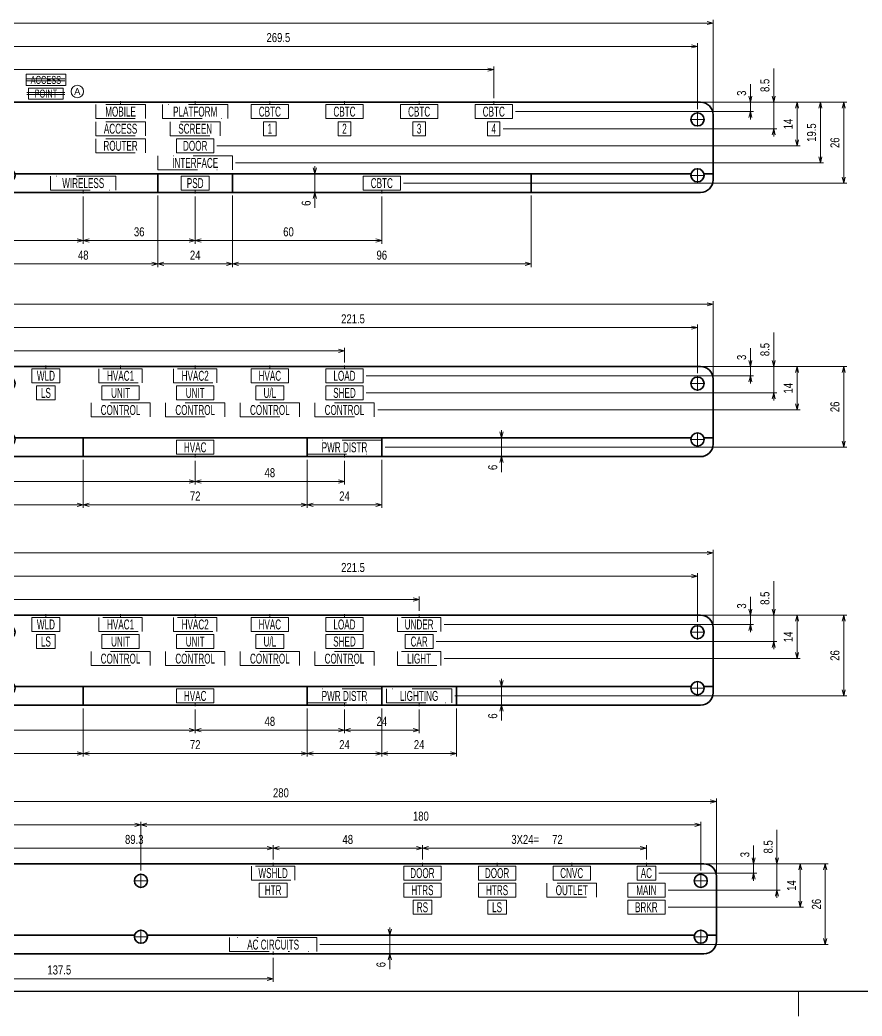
# Model space of a CAD drawing. Header units: millimetres. Extents: x 10 to 832, y 7 to 590.
# Drawn here: x 340.1 to 610.9, y 7 to 327.5 of the extents above; entities that cross this region are included whole.
import ezdxf
from ezdxf.enums import TextEntityAlignment as Align

# ---------------------------------------------------------------- set-up
doc = ezdxf.new("R2010")
doc.units = ezdxf.units.MM
doc.linetypes.add('DASHDOT', pattern=[25.3, 12.7, -6.3, 0, -6.3])
doc.linetypes.add('DIVIDE', pattern=[31.6, 12.7, -6.3, 0, -6.3, 0, -6.3])
for name, color, linetype in [('GR1_03', 7, 'Continuous'), ('GR1_05', 7, 'Continuous'), ('GR1_08', 7, 'Continuous'), ('GR1_16', 7, 'Continuous'), ('図面枠B6M', 7, 'Continuous')]:
    doc.layers.add(name, color=color, linetype=linetype)
doc.styles.add('HG丸ｺﾞｼｯｸM-PRO', font='')
doc.styles.get('HG丸ｺﾞｼｯｸM-PRO').set_extended_font_data('HG丸ｺﾞｼｯｸM-PRO')

# ---------------------------------------------------------------- blocks, each defined once
blk = doc.blocks.new('BLKF023')
at = {"layer": '図面枠B6M', "color": 2, "linetype": 'Continuous', "lineweight": 25}
blk.add_line((9.5, 15), (831.5, 15), dxfattribs=at)
at = {"layer": '図面枠B6M', "color": 4, "linetype": 'Continuous', "lineweight": 13}
blk.add_line((590.5, 7), (590.5, 15), dxfattribs=at)
blk = doc.blocks.new('BLKF032')
at = {"layer": 'GR1_08', "color": 3, "linetype": 'Continuous', "lineweight": 35}
for p, q in [((94, 301.01), (559, 301.01)), ((90, 297.01), (90, 276.01)), ((563, 297.01), (563, 276.01)), ((90, 278.01), (92.96, 278.01)), ((97.04, 278.01), (334.46, 278.01)), ((338.54, 278.01), (555.96, 278.01)), ((560.04, 278.01), (563, 278.01)), ((94, 272.01), (559, 272.01))]:
    blk.add_line(p, q, dxfattribs=at)
for centre in [(95, 295.51), (558, 295.51), (95, 277.51), (558, 277.51)]:
    blk.add_circle(centre, 2.1, dxfattribs=at)
for centre, start, end in [((94, 297.01), 90, 180), ((559, 297.01), 0, 90), ((94, 276.01), 180, 270), ((559, 276.01), 270, 0)]:
    blk.add_arc(centre, 4, start, end, dxfattribs=at)
blk = doc.blocks.new('BLKF031')
at = {"layer": 'GR1_08', "color": 3, "linetype": 'Continuous', "lineweight": 35}
for p, q in [((264.5, 278.01), (264.5, 272.01)), ((384.5, 278.01), (384.5, 272.01)), ((408.5, 278.01), (408.5, 272.01)), ((504.5, 278.01), (504.5, 272.01)), ((336.5, 275.41), (336.5, 272.01))]:
    blk.add_line(p, q, dxfattribs=at)
for centre in [(288.5, 295.51), (336.5, 277.51)]:
    blk.add_circle(centre, 2.1, dxfattribs=at)
blk.add_blockref('BLKF032', (0, 0), dxfattribs=at)
blk = doc.blocks.new('BLKF035')
at = {"layer": 'GR1_03', "color": 4, "linetype": 'DIVIDE', "lineweight": 13}
for p, q in [((498.5, 300.26), (486.5, 300.26)), ((486.5, 300.26), (486.5, 295.76)), ((498.5, 295.76), (498.5, 300.26)), ((486.5, 295.76), (498.5, 295.76))]:
    blk.add_line(p, q, dxfattribs=at)
blk = doc.blocks.new('BLKF036')
at = {"layer": 'GR1_03', "color": 4, "linetype": 'DIVIDE', "lineweight": 13}
for p, q in [((426.5, 300.26), (414.5, 300.26)), ((414.5, 300.26), (414.5, 295.76)), ((426.5, 295.76), (426.5, 300.26)), ((414.5, 295.76), (426.5, 295.76))]:
    blk.add_line(p, q, dxfattribs=at)
blk = doc.blocks.new('BLKF037')
at = {"layer": 'GR1_03', "color": 4, "linetype": 'DIVIDE', "lineweight": 13}
for p, q in [((450.5, 300.26), (438.5, 300.26)), ((438.5, 300.26), (438.5, 295.76)), ((450.5, 295.76), (450.5, 300.26)), ((438.5, 295.76), (450.5, 295.76))]:
    blk.add_line(p, q, dxfattribs=at)
blk = doc.blocks.new('BLKF038')
at = {"layer": 'GR1_03', "color": 4, "linetype": 'DIVIDE', "lineweight": 13}
for p, q in [((474.5, 300.26), (462.5, 300.26)), ((462.5, 300.26), (462.5, 295.76)), ((474.5, 295.76), (474.5, 300.26)), ((462.5, 295.76), (474.5, 295.76))]:
    blk.add_line(p, q, dxfattribs=at)
blk = doc.blocks.new('BLKF076')
at = {"layer": 'GR1_05', "color": 4, "linetype": 'DIVIDE', "lineweight": 13}
for p, q in [((354.1, 305.61), (342.9, 305.61)), ((342.9, 305.61), (342.9, 302.01)), ((354.1, 302.01), (354.1, 305.61)), ((342.9, 302.01), (354.1, 302.01))]:
    blk.add_line(p, q, dxfattribs=at)
blk = doc.blocks.new('BLKF087')
at = {"layer": 'GR1_03', "color": 4, "linetype": 'DIVIDE', "lineweight": 13}
for p, q in [((402.5, 289.26), (390.5, 289.26)), ((390.5, 289.26), (390.5, 284.76)), ((402.5, 284.76), (402.5, 289.26)), ((390.5, 284.76), (402.5, 284.76))]:
    blk.add_line(p, q, dxfattribs=at)
blk = doc.blocks.new('BLKF088')
at = {"layer": 'GR1_03', "color": 4, "linetype": 'DIVIDE', "lineweight": 13}
for p, q in [((380.5, 289.26), (364.5, 289.26)), ((364.5, 289.26), (364.5, 284.76)), ((380.5, 284.76), (380.5, 289.26)), ((364.5, 284.76), (380.5, 284.76))]:
    blk.add_line(p, q, dxfattribs=at)
blk = doc.blocks.new('BLKF089')
at = {"layer": 'GR1_03', "color": 4, "linetype": 'DIVIDE', "lineweight": 13}
for p, q in [((380.5, 294.76), (364.5, 294.76)), ((364.5, 294.76), (364.5, 290.26)), ((380.5, 290.26), (380.5, 294.76)), ((364.5, 290.26), (380.5, 290.26))]:
    blk.add_line(p, q, dxfattribs=at)
blk = doc.blocks.new('BLKF090')
at = {"layer": 'GR1_03', "color": 4, "linetype": 'DIVIDE', "lineweight": 13}
for p, q in [((380.5, 300.26), (364.5, 300.26)), ((364.5, 300.26), (364.5, 295.76)), ((380.5, 295.76), (380.5, 300.26)), ((364.5, 295.76), (380.5, 295.76))]:
    blk.add_line(p, q, dxfattribs=at)
blk = doc.blocks.new('BLKF091')
at = {"layer": 'GR1_03', "color": 4, "linetype": 'DIVIDE', "lineweight": 13}
for p, q in [((404.5, 294.76), (388.5, 294.76)), ((388.5, 294.76), (388.5, 290.26)), ((404.5, 290.26), (404.5, 294.76)), ((388.5, 290.26), (404.5, 290.26))]:
    blk.add_line(p, q, dxfattribs=at)
blk = doc.blocks.new('BLKF093')
at = {"layer": 'GR1_03', "color": 4, "linetype": 'DIVIDE', "lineweight": 13}
for p, q in [((494.5, 294.76), (490.5, 294.76)), ((490.5, 294.76), (490.5, 290.26)), ((494.5, 290.26), (494.5, 294.76)), ((490.5, 290.26), (494.5, 290.26))]:
    blk.add_line(p, q, dxfattribs=at)
blk = doc.blocks.new('BLKF094')
at = {"layer": 'GR1_03', "color": 4, "linetype": 'DIVIDE', "lineweight": 13}
for p, q in [((470.5, 294.76), (466.5, 294.76)), ((466.5, 294.76), (466.5, 290.26)), ((470.5, 290.26), (470.5, 294.76)), ((466.5, 290.26), (470.5, 290.26))]:
    blk.add_line(p, q, dxfattribs=at)
blk = doc.blocks.new('BLKF095')
at = {"layer": 'GR1_03', "color": 4, "linetype": 'DIVIDE', "lineweight": 13}
for p, q in [((446.5, 294.76), (442.5, 294.76)), ((442.5, 294.76), (442.5, 290.26)), ((446.5, 290.26), (446.5, 294.76)), ((442.5, 290.26), (446.5, 290.26))]:
    blk.add_line(p, q, dxfattribs=at)
blk = doc.blocks.new('BLKF096')
at = {"layer": 'GR1_03', "color": 4, "linetype": 'DIVIDE', "lineweight": 13}
for p, q in [((422.5, 294.76), (418.5, 294.76)), ((418.5, 294.76), (418.5, 290.26)), ((422.5, 290.26), (422.5, 294.76)), ((418.5, 290.26), (422.5, 290.26))]:
    blk.add_line(p, q, dxfattribs=at)
blk = doc.blocks.new('BLKF107')
at = {"layer": 'GR1_05', "color": 4, "linetype": 'DIVIDE', "lineweight": 13}
for p, q in [((354.9, 310.01), (342.1, 310.01)), ((342.1, 310.01), (342.1, 306.41)), ((354.9, 306.41), (354.9, 310.01)), ((342.1, 306.41), (354.9, 306.41))]:
    blk.add_line(p, q, dxfattribs=at)
blk = doc.blocks.new('BLKF109')
at = {"layer": 'GR1_03', "color": 4, "linetype": 'DIVIDE', "lineweight": 13}
for p, q in [((408.5, 283.76), (384.5, 283.76)), ((384.5, 283.76), (384.5, 279.26)), ((408.5, 279.26), (408.5, 283.76)), ((384.5, 279.26), (408.5, 279.26))]:
    blk.add_line(p, q, dxfattribs=at)
blk = doc.blocks.new('BLKF110')
at = {"layer": 'GR1_03', "color": 4, "linetype": 'DIVIDE', "lineweight": 13}
for p, q in [((407, 300.26), (386, 300.26)), ((386, 300.26), (386, 295.76)), ((407, 295.76), (407, 300.26)), ((386, 295.76), (407, 295.76))]:
    blk.add_line(p, q, dxfattribs=at)
blk = doc.blocks.new('BLKF111')
at = {"layer": 'GR1_03', "color": 4, "linetype": 'DIVIDE', "lineweight": 13}
for p, q in [((462.5, 277.26), (450.5, 277.26)), ((450.5, 277.26), (450.5, 272.76)), ((462.5, 272.76), (462.5, 277.26)), ((450.5, 272.76), (462.5, 272.76))]:
    blk.add_line(p, q, dxfattribs=at)
blk = doc.blocks.new('BLKF112')
at = {"layer": 'GR1_03', "color": 4, "linetype": 'DIVIDE', "lineweight": 13}
for p, q in [((401, 277.26), (392, 277.26)), ((392, 277.26), (392, 272.76)), ((401, 272.76), (401, 277.26)), ((392, 272.76), (401, 272.76))]:
    blk.add_line(p, q, dxfattribs=at)
blk = doc.blocks.new('BLKF113')
at = {"layer": 'GR1_03', "color": 4, "linetype": 'DIVIDE', "lineweight": 13}
for p, q in [((371, 277.26), (350, 277.26)), ((350, 277.26), (350, 272.76)), ((371, 272.76), (371, 277.26)), ((350, 272.76), (371, 272.76))]:
    blk.add_line(p, q, dxfattribs=at)
blk = doc.blocks.new('FXTIP_ARROW_E')
at = {"color": 0, "linetype": 'Continuous', "lineweight": -2}
for q in [(-1, 0), (-0.97, 0.26), (-0.97, -0.26)]:
    blk.add_line((0, 0), q, dxfattribs=at)
blk = doc.blocks.new('FXTIP_ARROW_S')
at = {"color": 0, "linetype": 'Continuous', "lineweight": -2}
for q in [(-1, 0), (-0.97, 0.26), (-0.97, -0.26)]:
    blk.add_line((0, 0), q, dxfattribs=at)
blk = doc.blocks.new('BLKF129')
at = {"layer": 'GR1_03', "color": 4, "linetype": 'DIVIDE', "lineweight": 13}
for p, q in [((378.5, 209.76), (366.5, 209.76)), ((366.5, 209.76), (366.5, 205.26)), ((378.5, 205.26), (378.5, 209.76)), ((366.5, 205.26), (378.5, 205.26))]:
    blk.add_line(p, q, dxfattribs=at)
blk = doc.blocks.new('BLKF130')
at = {"layer": 'GR1_03', "color": 4, "linetype": 'DIVIDE', "lineweight": 13}
for p, q in [((402.5, 209.76), (390.5, 209.76)), ((390.5, 209.76), (390.5, 205.26)), ((402.5, 205.26), (402.5, 209.76)), ((390.5, 205.26), (402.5, 205.26))]:
    blk.add_line(p, q, dxfattribs=at)
blk = doc.blocks.new('BLKF131')
at = {"layer": 'GR1_03', "color": 4, "linetype": 'DIVIDE', "lineweight": 13}
for p, q in [((426.5, 215.26), (414.5, 215.26)), ((414.5, 215.26), (414.5, 210.76)), ((426.5, 210.76), (426.5, 215.26)), ((414.5, 210.76), (426.5, 210.76))]:
    blk.add_line(p, q, dxfattribs=at)
blk = doc.blocks.new('BLKF132')
at = {"layer": 'GR1_03', "color": 4, "linetype": 'DIVIDE', "lineweight": 13}
for p, q in [((450.5, 215.26), (438.5, 215.26)), ((438.5, 215.26), (438.5, 210.76)), ((450.5, 210.76), (450.5, 215.26)), ((438.5, 210.76), (450.5, 210.76))]:
    blk.add_line(p, q, dxfattribs=at)
blk = doc.blocks.new('BLKF133')
at = {"layer": 'GR1_03', "color": 4, "linetype": 'DIVIDE', "lineweight": 13}
for p, q in [((450.5, 209.76), (438.5, 209.76)), ((438.5, 209.76), (438.5, 205.26)), ((450.5, 205.26), (450.5, 209.76)), ((438.5, 205.26), (450.5, 205.26))]:
    blk.add_line(p, q, dxfattribs=at)
blk = doc.blocks.new('BLKF134')
at = {"layer": 'GR1_03', "color": 4, "linetype": 'DIVIDE', "lineweight": 13}
for p, q in [((402.5, 192.26), (390.5, 192.26)), ((390.5, 192.26), (390.5, 187.76)), ((402.5, 187.76), (402.5, 192.26)), ((390.5, 187.76), (402.5, 187.76))]:
    blk.add_line(p, q, dxfattribs=at)
blk = doc.blocks.new('BLKF135')
at = {"layer": 'GR1_03', "color": 4, "linetype": 'DIVIDE', "lineweight": 13}
for p, q in [((425, 209.76), (416, 209.76)), ((416, 209.76), (416, 205.26)), ((425, 205.26), (425, 209.76)), ((416, 205.26), (425, 205.26))]:
    blk.add_line(p, q, dxfattribs=at)
blk = doc.blocks.new('BLKF136')
at = {"layer": 'GR1_03', "color": 4, "linetype": 'DIVIDE', "lineweight": 13}
for p, q in [((353, 215.26), (344, 215.26)), ((344, 215.26), (344, 210.76)), ((353, 210.76), (353, 215.26)), ((344, 210.76), (353, 210.76))]:
    blk.add_line(p, q, dxfattribs=at)
blk = doc.blocks.new('BLKF142')
at = {"layer": 'GR1_03', "color": 4, "linetype": 'DIVIDE', "lineweight": 13}
for p, q in [((379.5, 215.26), (365.5, 215.26)), ((365.5, 215.26), (365.5, 210.76)), ((379.5, 210.76), (379.5, 215.26)), ((365.5, 210.76), (379.5, 210.76))]:
    blk.add_line(p, q, dxfattribs=at)
blk = doc.blocks.new('BLKF143')
at = {"layer": 'GR1_03', "color": 4, "linetype": 'DIVIDE', "lineweight": 13}
for p, q in [((403.5, 215.26), (389.5, 215.26)), ((389.5, 215.26), (389.5, 210.76)), ((403.5, 210.76), (403.5, 215.26)), ((389.5, 210.76), (403.5, 210.76))]:
    blk.add_line(p, q, dxfattribs=at)
blk = doc.blocks.new('BLKF144')
at = {"layer": 'GR1_03', "color": 4, "linetype": 'DIVIDE', "lineweight": 13}
for p, q in [((454, 204.26), (435, 204.26)), ((435, 204.26), (435, 199.76)), ((454, 199.76), (454, 204.26)), ((435, 199.76), (454, 199.76))]:
    blk.add_line(p, q, dxfattribs=at)
blk = doc.blocks.new('BLKF145')
at = {"layer": 'GR1_03', "color": 4, "linetype": 'DIVIDE', "lineweight": 13}
for p, q in [((430, 204.26), (411, 204.26)), ((411, 204.26), (411, 199.76)), ((430, 199.76), (430, 204.26)), ((411, 199.76), (430, 199.76))]:
    blk.add_line(p, q, dxfattribs=at)
blk = doc.blocks.new('BLKF146')
at = {"layer": 'GR1_03', "color": 4, "linetype": 'DIVIDE', "lineweight": 13}
for p, q in [((406, 204.26), (387, 204.26)), ((387, 204.26), (387, 199.76)), ((406, 199.76), (406, 204.26)), ((387, 199.76), (406, 199.76))]:
    blk.add_line(p, q, dxfattribs=at)
blk = doc.blocks.new('BLKF147')
at = {"layer": 'GR1_03', "color": 4, "linetype": 'DIVIDE', "lineweight": 13}
for p, q in [((382, 204.26), (363, 204.26)), ((363, 204.26), (363, 199.76)), ((382, 199.76), (382, 204.26)), ((363, 199.76), (382, 199.76))]:
    blk.add_line(p, q, dxfattribs=at)
blk = doc.blocks.new('BLKF150')
at = {"layer": 'GR1_03', "color": 4, "linetype": 'DIVIDE', "lineweight": 13}
for p, q in [((456.5, 192.26), (432.5, 192.26)), ((432.5, 192.26), (432.5, 187.76)), ((456.5, 187.76), (456.5, 192.26)), ((432.5, 187.76), (456.5, 187.76))]:
    blk.add_line(p, q, dxfattribs=at)
blk = doc.blocks.new('BLKF152')
at = {"layer": 'GR1_03', "color": 4, "linetype": 'DIVIDE', "lineweight": 13}
for p, q in [((351.5, 209.76), (345.5, 209.76)), ((345.5, 209.76), (345.5, 205.26)), ((351.5, 205.26), (351.5, 209.76)), ((345.5, 205.26), (351.5, 205.26))]:
    blk.add_line(p, q, dxfattribs=at)
blk = doc.blocks.new('BLKF155')
at = {"layer": 'GR1_03', "color": 4, "linetype": 'DIVIDE', "lineweight": 13}
for p, q in [((426.06, 49.76), (417.06, 49.76)), ((417.06, 49.76), (417.06, 45.26)), ((426.06, 45.26), (426.06, 49.76)), ((417.06, 45.26), (426.06, 45.26))]:
    blk.add_line(p, q, dxfattribs=at)
blk = doc.blocks.new('BLKF157')
at = {"layer": 'GR1_03', "color": 4, "linetype": 'DIVIDE', "lineweight": 13}
for p, q in [((475.56, 49.76), (463.56, 49.76)), ((463.56, 49.76), (463.56, 45.26)), ((475.56, 45.26), (475.56, 49.76)), ((463.56, 45.26), (475.56, 45.26))]:
    blk.add_line(p, q, dxfattribs=at)
blk = doc.blocks.new('BLKF158')
at = {"layer": 'GR1_03', "color": 4, "linetype": 'DIVIDE', "lineweight": 13}
for p, q in [((475.56, 55.26), (463.56, 55.26)), ((463.56, 55.26), (463.56, 50.76)), ((475.56, 50.76), (475.56, 55.26)), ((463.56, 50.76), (475.56, 50.76))]:
    blk.add_line(p, q, dxfattribs=at)
blk = doc.blocks.new('BLKF159')
at = {"layer": 'GR1_03', "color": 4, "linetype": 'DIVIDE', "lineweight": 13}
for p, q in [((499.56, 55.26), (487.56, 55.26)), ((487.56, 55.26), (487.56, 50.76)), ((499.56, 50.76), (499.56, 55.26)), ((487.56, 50.76), (499.56, 50.76))]:
    blk.add_line(p, q, dxfattribs=at)
blk = doc.blocks.new('BLKF160')
at = {"layer": 'GR1_03', "color": 4, "linetype": 'DIVIDE', "lineweight": 13}
for p, q in [((499.56, 49.76), (487.56, 49.76)), ((487.56, 49.76), (487.56, 45.26)), ((499.56, 45.26), (499.56, 49.76)), ((487.56, 45.26), (499.56, 45.26))]:
    blk.add_line(p, q, dxfattribs=at)
blk = doc.blocks.new('BLKF161')
at = {"layer": 'GR1_03', "color": 4, "linetype": 'DIVIDE', "lineweight": 13}
for p, q in [((523.56, 55.26), (511.56, 55.26)), ((511.56, 55.26), (511.56, 50.76)), ((523.56, 50.76), (523.56, 55.26)), ((511.56, 50.76), (523.56, 50.76))]:
    blk.add_line(p, q, dxfattribs=at)
blk = doc.blocks.new('BLKF162')
at = {"layer": 'GR1_03', "color": 4, "linetype": 'DIVIDE', "lineweight": 13}
for p, q in [((547.56, 49.76), (535.56, 49.76)), ((535.56, 49.76), (535.56, 45.26)), ((547.56, 45.26), (547.56, 49.76)), ((535.56, 45.26), (547.56, 45.26))]:
    blk.add_line(p, q, dxfattribs=at)
blk = doc.blocks.new('BLKF163')
at = {"layer": 'GR1_03', "color": 4, "linetype": 'DIVIDE', "lineweight": 13}
for p, q in [((547.56, 44.26), (535.56, 44.26)), ((535.56, 44.26), (535.56, 39.76)), ((547.56, 39.76), (547.56, 44.26)), ((535.56, 39.76), (547.56, 39.76))]:
    blk.add_line(p, q, dxfattribs=at)
blk = doc.blocks.new('BLKF164')
at = {"layer": 'GR1_03', "color": 4, "linetype": 'DIVIDE', "lineweight": 13}
for p, q in [((544.56, 55.26), (538.56, 55.26)), ((538.56, 55.26), (538.56, 50.76)), ((544.56, 50.76), (544.56, 55.26)), ((538.56, 50.76), (544.56, 50.76))]:
    blk.add_line(p, q, dxfattribs=at)
blk = doc.blocks.new('BLKF165')
at = {"layer": 'GR1_03', "color": 4, "linetype": 'DIVIDE', "lineweight": 13}
for p, q in [((496.56, 44.26), (490.56, 44.26)), ((490.56, 44.26), (490.56, 39.76)), ((496.56, 39.76), (496.56, 44.26)), ((490.56, 39.76), (496.56, 39.76))]:
    blk.add_line(p, q, dxfattribs=at)
blk = doc.blocks.new('BLKF166')
at = {"layer": 'GR1_03', "color": 4, "linetype": 'DIVIDE', "lineweight": 13}
for p, q in [((472.56, 44.26), (466.56, 44.26)), ((466.56, 44.26), (466.56, 39.76)), ((472.56, 39.76), (472.56, 44.26)), ((466.56, 39.76), (472.56, 39.76))]:
    blk.add_line(p, q, dxfattribs=at)
blk = doc.blocks.new('BLKF167')
at = {"layer": 'GR1_03', "color": 4, "linetype": 'DIVIDE', "lineweight": 13}
for p, q in [((428.56, 55.26), (414.56, 55.26)), ((414.56, 55.26), (414.56, 50.76)), ((428.56, 50.76), (428.56, 55.26)), ((414.56, 50.76), (428.56, 50.76))]:
    blk.add_line(p, q, dxfattribs=at)
blk = doc.blocks.new('BLKF168')
at = {"layer": 'GR1_03', "color": 4, "linetype": 'DIVIDE', "lineweight": 13}
for p, q in [((525.56, 49.76), (509.56, 49.76)), ((509.56, 49.76), (509.56, 45.26)), ((525.56, 45.26), (525.56, 49.76)), ((509.56, 45.26), (525.56, 45.26))]:
    blk.add_line(p, q, dxfattribs=at)
blk = doc.blocks.new('BLKF169')
at = {"layer": 'GR1_03', "color": 4, "linetype": 'DIVIDE', "lineweight": 13}
for p, q in [((435.56, 32.26), (407.56, 32.26)), ((407.56, 32.26), (407.56, 27.76)), ((435.56, 27.76), (435.56, 32.26)), ((407.56, 27.76), (435.56, 27.76))]:
    blk.add_line(p, q, dxfattribs=at)
blk = doc.blocks.new('BLKF307')
at = {"layer": 'GR1_08', "color": 3, "linetype": 'Continuous', "lineweight": 35}
for p, q in [((288.06, 56.01), (560.06, 56.01)), ((284.06, 52.01), (284.06, 31.01)), ((564.06, 52.01), (564.06, 31.01)), ((284.06, 33.01), (287.02, 33.01)), ((291.1, 33.01), (377.02, 33.01)), ((381.1, 33.01), (557.02, 33.01)), ((561.1, 33.01), (564.06, 33.01)), ((288.06, 27.01), (560.06, 27.01))]:
    blk.add_line(p, q, dxfattribs=at)
for centre in [(289.06, 50.51), (559.06, 50.51), (289.06, 32.51), (559.06, 32.51)]:
    blk.add_circle(centre, 2.1, dxfattribs=at)
for centre, start, end in [((288.06, 52.01), 90, 180), ((560.06, 52.01), 0, 90), ((288.06, 31.01), 180, 270), ((560.06, 31.01), 270, 0)]:
    blk.add_arc(centre, 4, start, end, dxfattribs=at)
blk = doc.blocks.new('BLKF306')
at = {"layer": 'GR1_08', "color": 3, "linetype": 'Continuous', "lineweight": 35}
for centre in [(379.06, 50.51), (379.06, 32.51)]:
    blk.add_circle(centre, 2.1, dxfattribs=at)
blk.add_blockref('BLKF307', (0, 0), dxfattribs=at)
blk = doc.blocks.new('BLKF308')
at = {"layer": 'GR1_08', "color": 3, "linetype": 'Continuous', "lineweight": 35}
for p, q in [((94, 216.01), (559, 216.01)), ((90, 212.01), (90, 191.01)), ((563, 212.01), (563, 191.01)), ((90, 193.01), (92.96, 193.01)), ((97.04, 193.01), (334.46, 193.01)), ((120.5, 193.01), (120.5, 187.01)), ((338.54, 193.01), (555.96, 193.01)), ((360.5, 193.01), (360.5, 187.01)), ((432.5, 193.01), (432.5, 187.01)), ((456.5, 193.01), (456.5, 187.01)), ((560.04, 193.01), (563, 193.01)), ((94, 187.01), (559, 187.01))]:
    blk.add_line(p, q, dxfattribs=at)
for centre in [(95, 210.51), (336.5, 210.51), (558, 210.51), (95, 192.51), (336.5, 192.51), (558, 192.51)]:
    blk.add_circle(centre, 2.1, dxfattribs=at)
for centre, start, end in [((94, 212.01), 90, 180), ((559, 212.01), 0, 90), ((94, 191.01), 180, 270), ((559, 191.01), 270, 0)]:
    blk.add_arc(centre, 4, start, end, dxfattribs=at)
blk = doc.blocks.new('BLKF314')
at = {"layer": 'GR1_05', "color": 4, "linetype": 'Continuous', "lineweight": 13}
blk.add_circle((358.59, 304.48), 2, dxfattribs=at)
at = {"layer": 'GR1_05', "color": 4, "linetype": 'Continuous', "lineweight": 13, "style": 'HG丸ｺﾞｼｯｸM-PRO', "width": 1.042301}
blk.add_text('A', height=2.18, dxfattribs=at).set_placement((358.59, 304.48), align=Align.MIDDLE_CENTER)
blk = doc.blocks.new('BLKF335')
at = {"layer": 'GR1_03', "color": 4, "linetype": 'DIVIDE', "lineweight": 13}
for p, q in [((378.5, 129.76), (366.5, 129.76)), ((366.5, 129.76), (366.5, 125.26)), ((378.5, 125.26), (378.5, 129.76)), ((366.5, 125.26), (378.5, 125.26))]:
    blk.add_line(p, q, dxfattribs=at)
blk = doc.blocks.new('BLKF336')
at = {"layer": 'GR1_03', "color": 4, "linetype": 'DIVIDE', "lineweight": 13}
for p, q in [((402.5, 129.76), (390.5, 129.76)), ((390.5, 129.76), (390.5, 125.26)), ((402.5, 125.26), (402.5, 129.76)), ((390.5, 125.26), (402.5, 125.26))]:
    blk.add_line(p, q, dxfattribs=at)
blk = doc.blocks.new('BLKF337')
at = {"layer": 'GR1_03', "color": 4, "linetype": 'DIVIDE', "lineweight": 13}
for p, q in [((426.5, 135.26), (414.5, 135.26)), ((414.5, 135.26), (414.5, 130.76)), ((426.5, 130.76), (426.5, 135.26)), ((414.5, 130.76), (426.5, 130.76))]:
    blk.add_line(p, q, dxfattribs=at)
blk = doc.blocks.new('BLKF338')
at = {"layer": 'GR1_03', "color": 4, "linetype": 'DIVIDE', "lineweight": 13}
for p, q in [((450.5, 135.26), (438.5, 135.26)), ((438.5, 135.26), (438.5, 130.76)), ((450.5, 130.76), (450.5, 135.26)), ((438.5, 130.76), (450.5, 130.76))]:
    blk.add_line(p, q, dxfattribs=at)
blk = doc.blocks.new('BLKF339')
at = {"layer": 'GR1_03', "color": 4, "linetype": 'DIVIDE', "lineweight": 13}
for p, q in [((450.5, 129.76), (438.5, 129.76)), ((438.5, 129.76), (438.5, 125.26)), ((450.5, 125.26), (450.5, 129.76)), ((438.5, 125.26), (450.5, 125.26))]:
    blk.add_line(p, q, dxfattribs=at)
blk = doc.blocks.new('BLKF340')
at = {"layer": 'GR1_03', "color": 4, "linetype": 'DIVIDE', "lineweight": 13}
for p, q in [((402.5, 112.26), (390.5, 112.26)), ((390.5, 112.26), (390.5, 107.76)), ((402.5, 107.76), (402.5, 112.26)), ((390.5, 107.76), (402.5, 107.76))]:
    blk.add_line(p, q, dxfattribs=at)
blk = doc.blocks.new('BLKF341')
at = {"layer": 'GR1_03', "color": 4, "linetype": 'DIVIDE', "lineweight": 13}
for p, q in [((425, 129.76), (416, 129.76)), ((416, 129.76), (416, 125.26)), ((425, 125.26), (425, 129.76)), ((416, 125.26), (425, 125.26))]:
    blk.add_line(p, q, dxfattribs=at)
blk = doc.blocks.new('BLKF342')
at = {"layer": 'GR1_03', "color": 4, "linetype": 'DIVIDE', "lineweight": 13}
for p, q in [((353, 135.26), (344, 135.26)), ((344, 135.26), (344, 130.76)), ((353, 130.76), (353, 135.26)), ((344, 130.76), (353, 130.76))]:
    blk.add_line(p, q, dxfattribs=at)
blk = doc.blocks.new('BLKF348')
at = {"layer": 'GR1_03', "color": 4, "linetype": 'DIVIDE', "lineweight": 13}
for p, q in [((379.5, 135.26), (365.5, 135.26)), ((365.5, 135.26), (365.5, 130.76)), ((379.5, 130.76), (379.5, 135.26)), ((365.5, 130.76), (379.5, 130.76))]:
    blk.add_line(p, q, dxfattribs=at)
blk = doc.blocks.new('BLKF349')
at = {"layer": 'GR1_03', "color": 4, "linetype": 'DIVIDE', "lineweight": 13}
for p, q in [((403.5, 135.26), (389.5, 135.26)), ((389.5, 135.26), (389.5, 130.76)), ((403.5, 130.76), (403.5, 135.26)), ((389.5, 130.76), (403.5, 130.76))]:
    blk.add_line(p, q, dxfattribs=at)
blk = doc.blocks.new('BLKF350')
at = {"layer": 'GR1_03', "color": 4, "linetype": 'DIVIDE', "lineweight": 13}
for p, q in [((454, 124.26), (435, 124.26)), ((435, 124.26), (435, 119.76)), ((454, 119.76), (454, 124.26)), ((435, 119.76), (454, 119.76))]:
    blk.add_line(p, q, dxfattribs=at)
blk = doc.blocks.new('BLKF351')
at = {"layer": 'GR1_03', "color": 4, "linetype": 'DIVIDE', "lineweight": 13}
for p, q in [((430, 124.26), (411, 124.26)), ((411, 124.26), (411, 119.76)), ((430, 119.76), (430, 124.26)), ((411, 119.76), (430, 119.76))]:
    blk.add_line(p, q, dxfattribs=at)
blk = doc.blocks.new('BLKF352')
at = {"layer": 'GR1_03', "color": 4, "linetype": 'DIVIDE', "lineweight": 13}
for p, q in [((406, 124.26), (387, 124.26)), ((387, 124.26), (387, 119.76)), ((406, 119.76), (406, 124.26)), ((387, 119.76), (406, 119.76))]:
    blk.add_line(p, q, dxfattribs=at)
blk = doc.blocks.new('BLKF353')
at = {"layer": 'GR1_03', "color": 4, "linetype": 'DIVIDE', "lineweight": 13}
for p, q in [((382, 124.26), (363, 124.26)), ((363, 124.26), (363, 119.76)), ((382, 119.76), (382, 124.26)), ((363, 119.76), (382, 119.76))]:
    blk.add_line(p, q, dxfattribs=at)
blk = doc.blocks.new('BLKF356')
at = {"layer": 'GR1_03', "color": 4, "linetype": 'DIVIDE', "lineweight": 13}
for p, q in [((456.5, 112.26), (432.5, 112.26)), ((432.5, 112.26), (432.5, 107.76)), ((456.5, 107.76), (456.5, 112.26)), ((432.5, 107.76), (456.5, 107.76))]:
    blk.add_line(p, q, dxfattribs=at)
blk = doc.blocks.new('BLKF358')
at = {"layer": 'GR1_03', "color": 4, "linetype": 'DIVIDE', "lineweight": 13}
for p, q in [((351.5, 129.76), (345.5, 129.76)), ((345.5, 129.76), (345.5, 125.26)), ((351.5, 125.26), (351.5, 129.76)), ((345.5, 125.26), (351.5, 125.26))]:
    blk.add_line(p, q, dxfattribs=at)
blk = doc.blocks.new('BLKF361')
at = {"layer": 'GR1_03', "color": 4, "linetype": 'DIVIDE', "lineweight": 13}
for p, q in [((475.5, 135.26), (461.5, 135.26)), ((461.5, 135.26), (461.5, 130.76)), ((475.5, 130.76), (475.5, 135.26)), ((461.5, 130.76), (475.5, 130.76))]:
    blk.add_line(p, q, dxfattribs=at)
blk = doc.blocks.new('BLKF362')
at = {"layer": 'GR1_03', "color": 4, "linetype": 'DIVIDE', "lineweight": 13}
for p, q in [((473, 129.76), (464, 129.76)), ((464, 129.76), (464, 125.26)), ((473, 125.26), (473, 129.76)), ((464, 125.26), (473, 125.26))]:
    blk.add_line(p, q, dxfattribs=at)
blk = doc.blocks.new('BLKF363')
at = {"layer": 'GR1_03', "color": 4, "linetype": 'DIVIDE', "lineweight": 13}
for p, q in [((475.5, 124.26), (461.5, 124.26)), ((461.5, 124.26), (461.5, 119.76)), ((475.5, 119.76), (475.5, 124.26)), ((461.5, 119.76), (475.5, 119.76))]:
    blk.add_line(p, q, dxfattribs=at)
blk = doc.blocks.new('BLKF364')
at = {"layer": 'GR1_03', "color": 4, "linetype": 'DIVIDE', "lineweight": 13}
for p, q in [((479, 112.26), (458, 112.26)), ((458, 112.26), (458, 107.76)), ((479, 107.76), (479, 112.26)), ((458, 107.76), (479, 107.76))]:
    blk.add_line(p, q, dxfattribs=at)
blk = doc.blocks.new('BLKF365')
at = {"layer": 'GR1_08', "color": 3, "linetype": 'Continuous', "lineweight": 35}
for p, q in [((94, 136.01), (559, 136.01)), ((90, 132.01), (90, 111.01)), ((563, 132.01), (563, 111.01)), ((90, 113.01), (92.96, 113.01)), ((97.04, 113.01), (334.46, 113.01)), ((120.5, 113.01), (120.5, 107.01)), ((338.54, 113.01), (555.96, 113.01)), ((360.5, 113.01), (360.5, 107.01)), ((432.5, 113.01), (432.5, 107.01)), ((456.5, 113.01), (456.5, 107.01)), ((480.5, 113.01), (480.5, 107.01)), ((560.04, 113.01), (563, 113.01)), ((94, 107.01), (559, 107.01))]:
    blk.add_line(p, q, dxfattribs=at)
for centre in [(95, 130.51), (336.5, 130.51), (558, 130.51), (95, 112.51), (336.5, 112.51), (558, 112.51)]:
    blk.add_circle(centre, 2.1, dxfattribs=at)
for centre, start, end in [((94, 132.01), 90, 180), ((559, 132.01), 0, 90), ((94, 111.01), 180, 270), ((559, 111.01), 270, 0)]:
    blk.add_arc(centre, 4, start, end, dxfattribs=at)

msp = doc.modelspace()

# ---------------------------------------------------------------- linework, layer by layer
at = {"layer": 'GR1_05', "color": 4, "linetype": 'Continuous', "lineweight": 13}
for p, q in [((342.38, 308.53), (354.62, 308.53)), ((342.38, 307.89), (354.62, 307.89)), ((342.38, 304.13), (354.62, 304.13)), ((342.38, 303.49), (354.62, 303.49))]:
    msp.add_line(p, q, dxfattribs=at)
at = {"layer": 'GR1_08', "color": 4, "linetype": 'DASHDOT', "lineweight": 13}
for p, q in [((372.5, 300.26), (372.5, 301.34)), ((396.5, 300.26), (396.5, 301.34)), ((420.5, 300.26), (420.5, 301.34)), ((444.5, 300.26), (444.5, 301.34)), ((468.5, 300.26), (468.5, 301.34)), ((492.5, 300.26), (492.5, 301.34)), ((560.3, 295.51), (555.7, 295.51)), ((558, 293.21), (558, 297.81)), ((558, 275.21), (558, 279.81)), ((560.3, 277.51), (555.7, 277.51)), ((360.5, 271.69), (360.5, 272.76)), ((396.5, 271.69), (396.5, 272.76)), ((456.5, 271.69), (456.5, 272.76)), ((348.5, 215.26), (348.5, 216.34)), ((372.5, 215.26), (372.5, 216.34)), ((396.5, 215.26), (396.5, 216.34)), ((420.5, 215.26), (420.5, 216.34)), ((444.5, 215.26), (444.5, 216.34)), ((558, 208.21), (558, 212.81)), ((560.3, 210.51), (555.7, 210.51)), ((560.3, 192.51), (555.7, 192.51)), ((558, 190.21), (558, 194.81)), ((396.5, 186.69), (396.5, 187.76)), ((444.5, 186.69), (444.5, 187.76)), ((348.5, 135.26), (348.5, 136.34)), ((372.5, 135.26), (372.5, 136.34)), ((396.5, 135.26), (396.5, 136.34)), ((420.5, 135.26), (420.5, 136.34)), ((444.5, 135.26), (444.5, 136.34)), ((468.5, 135.26), (468.5, 136.34)), ((558, 128.21), (558, 132.81)), ((560.3, 130.51), (555.7, 130.51)), ((560.3, 112.51), (555.7, 112.51)), ((558, 110.21), (558, 114.81)), ((396.5, 106.69), (396.5, 107.76)), ((444.5, 106.69), (444.5, 107.76)), ((468.5, 106.69), (468.5, 107.76)), ((421.56, 55.26), (421.56, 56.34)), ((469.56, 55.26), (469.56, 56.34)), ((493.56, 55.26), (493.56, 56.34)), ((517.56, 55.26), (517.56, 56.34)), ((541.56, 55.26), (541.56, 56.34)), ((379.06, 48.21), (379.06, 52.81)), ((559.06, 48.21), (559.06, 52.81)), ((381.36, 50.51), (376.76, 50.51)), ((561.36, 50.51), (556.76, 50.51)), ((381.36, 32.51), (376.76, 32.51)), ((379.06, 30.21), (379.06, 34.81)), ((561.36, 32.51), (556.76, 32.51)), ((559.06, 30.21), (559.06, 34.81)), ((421.56, 26.69), (421.56, 27.76))]:
    msp.add_line(p, q, dxfattribs=at)
at = {"layer": 'GR1_16', "color": 4, "linetype": 'Continuous', "lineweight": 13}
for p, q in [((563, 298.01), (563, 327.51)), ((90, 326.51), (563, 326.51)), ((288.5, 319.01), (558, 319.01)), ((558, 298.81), (558, 320.01)), ((108.5, 311.51), (492.5, 311.51)), ((492.5, 302.34), (492.5, 312.51)), ((582.5, 301.01), (582.5, 311.89)), ((575, 301.01), (575, 306.86)), ((560, 301.01), (576, 301.01)), ((560, 301.01), (583.5, 301.01)), ((560, 301.01), (591, 301.01)), ((560, 301.01), (598.5, 301.01)), ((560, 301.01), (606, 301.01)), ((575, 298.01), (575, 301.01)), ((582.5, 292.51), (582.5, 301.01)), ((590, 287.01), (590, 301.01)), ((597.5, 281.51), (597.5, 301.01)), ((605, 275.01), (605, 301.01)), ((499.5, 298.01), (576, 298.01)), ((575, 295.51), (575, 298.01)), ((495.5, 292.51), (583.5, 292.51)), ((582.5, 290.01), (582.5, 292.51)), ((403.5, 287.01), (591, 287.01)), ((409.5, 281.51), (598.5, 281.51)), ((435, 278.01), (435, 280.51)), ((435, 272.01), (435, 278.01)), ((463.5, 275.01), (606, 275.01)), ((360.5, 270.69), (360.5, 255.51)), ((384.5, 271.01), (384.5, 248.01)), ((396.5, 270.69), (396.5, 255.51)), ((408.5, 271.01), (408.5, 248.01)), ((435, 267.05), (435, 272.01)), ((456.5, 270.69), (456.5, 255.51)), ((504.5, 271.01), (504.5, 248.01)), ((300.5, 256.51), (360.5, 256.51)), ((360.5, 256.51), (396.5, 256.51)), ((396.5, 256.51), (456.5, 256.51)), ((336.5, 249.01), (384.5, 249.01)), ((384.5, 249.01), (408.5, 249.01)), ((408.5, 249.01), (504.5, 249.01)), ((90, 236.01), (563, 236.01)), ((563, 213.01), (563, 237.01)), ((336.5, 228.51), (558, 228.51)), ((558, 213.81), (558, 229.51)), ((582.5, 216.01), (582.5, 226.89)), ((444.5, 217.34), (444.5, 222.01)), ((575, 216.01), (575, 221.86)), ((108.5, 221.01), (444.5, 221.01)), ((560, 216.01), (576, 216.01)), ((560, 216.01), (583.5, 216.01)), ((560, 216.01), (591, 216.01)), ((560, 216.01), (606, 216.01)), ((575, 213.01), (575, 216.01)), ((582.5, 207.51), (582.5, 216.01)), ((590, 202.01), (590, 216.01)), ((605, 190.01), (605, 216.01)), ((451.43, 213.01), (576, 213.01)), ((575, 210.51), (575, 213.01)), ((451.43, 207.51), (583.5, 207.51)), ((582.5, 205.01), (582.5, 207.51)), ((455.27, 202.01), (591, 202.01)), ((495, 193.01), (495, 195.51)), ((495, 187.01), (495, 193.01)), ((457.58, 190.01), (606, 190.01)), ((360.5, 186.01), (360.5, 170.51)), ((432.5, 186.01), (432.5, 170.51)), ((456.5, 186.01), (456.5, 170.51)), ((495, 182.05), (495, 187.01)), ((396.5, 185.69), (396.5, 178.01)), ((444.5, 185.69), (444.5, 178.01)), ((240.5, 179.01), (396.5, 179.01)), ((396.5, 179.01), (444.5, 179.01)), ((120.5, 171.51), (360.5, 171.51)), ((360.5, 171.51), (432.5, 171.51)), ((432.5, 171.51), (456.5, 171.51)), ((90, 156.01), (563, 156.01)), ((563, 133.01), (563, 157.01)), ((336.5, 148.51), (558, 148.51)), ((558, 133.81), (558, 149.51)), ((582.5, 136.01), (582.5, 146.89)), ((468.5, 137.34), (468.5, 142.01)), ((575, 136.01), (575, 141.86)), ((108.5, 141.01), (468.5, 141.01)), ((560, 136.01), (576, 136.01)), ((560, 136.01), (583.5, 136.01)), ((560, 136.01), (591, 136.01)), ((560, 136.01), (606, 136.01)), ((575, 133.01), (575, 136.01)), ((582.5, 127.51), (582.5, 136.01)), ((590, 122.01), (590, 136.01)), ((605, 110.01), (605, 136.01)), ((476.5, 133.01), (576, 133.01)), ((575, 130.51), (575, 133.01)), ((474, 127.51), (583.5, 127.51)), ((582.5, 125.01), (582.5, 127.51)), ((476.5, 122.01), (591, 122.01)), ((495, 113.01), (495, 115.51)), ((495, 107.01), (495, 113.01)), ((480, 110.01), (606, 110.01)), ((360.5, 106.01), (360.5, 90.51)), ((432.5, 106.01), (432.5, 90.51)), ((456.5, 106.01), (456.5, 90.51)), ((480.5, 106.01), (480.5, 90.51)), ((495, 102.05), (495, 107.01)), ((396.5, 105.69), (396.5, 98.01)), ((444.5, 105.69), (444.5, 98.01)), ((468.5, 105.69), (468.5, 98.01)), ((240.5, 99.01), (396.5, 99.01)), ((396.5, 99.01), (444.5, 99.01)), ((444.5, 99.01), (468.5, 99.01)), ((120.5, 91.51), (360.5, 91.51)), ((360.5, 91.51), (432.5, 91.51)), ((432.5, 91.51), (456.5, 91.51)), ((456.5, 91.51), (480.5, 91.51)), ((564.06, 53.01), (564.06, 77.01)), ((284.06, 76.01), (564.06, 76.01)), ((289.06, 68.51), (379.06, 68.51)), ((379.06, 53.81), (379.06, 69.51)), ((379.06, 68.51), (559.06, 68.51)), ((559.06, 53.81), (559.06, 69.51)), ((583.56, 56.01), (583.56, 66.89)), ((332.26, 61.01), (421.56, 61.01)), ((421.56, 57.34), (421.56, 62.01)), ((421.56, 61.01), (469.56, 61.01)), ((469.56, 57.34), (469.56, 62.01)), ((469.56, 61.01), (541.56, 61.01)), ((541.56, 57.34), (541.56, 62.01)), ((576.06, 56.01), (576.06, 61.86)), ((561.06, 56.01), (600.06, 56.01)), ((561.06, 56.01), (577.06, 56.01)), ((561.06, 56.01), (584.56, 56.01)), ((561.06, 56.01), (592.06, 56.01)), ((576.06, 53.01), (576.06, 56.01)), ((583.56, 47.51), (583.56, 56.01)), ((591.06, 42.01), (591.06, 56.01)), ((599.06, 30.01), (599.06, 56.01)), ((545.56, 53.01), (577.06, 53.01)), ((576.06, 50.51), (576.06, 53.01)), ((548.56, 47.51), (584.56, 47.51)), ((583.56, 45.01), (583.56, 47.51)), ((548.56, 42.01), (592.06, 42.01)), ((459.06, 33.01), (459.06, 35.51)), ((459.06, 27.01), (459.06, 33.01)), ((436.56, 30.01), (600.06, 30.01)), ((421.56, 25.69), (421.56, 18.01)), ((459.06, 22.05), (459.06, 27.01)), ((284.06, 19.01), (421.56, 19.01))]:
    msp.add_line(p, q, dxfattribs=at)

# ---------------------------------------------------------------- block references
at = {"layer": 'GR1_03', "color": 4, "linetype": 'DIVIDE', "lineweight": 13}
for name in ['BLKF090', 'BLKF110', 'BLKF036', 'BLKF037', 'BLKF038', 'BLKF035', 'BLKF089', 'BLKF091', 'BLKF096', 'BLKF095', 'BLKF094', 'BLKF093', 'BLKF088', 'BLKF087', 'BLKF109', 'BLKF113', 'BLKF112', 'BLKF111', 'BLKF136', 'BLKF142', 'BLKF143', 'BLKF131', 'BLKF132', 'BLKF152', 'BLKF129', 'BLKF130', 'BLKF135', 'BLKF133', 'BLKF147', 'BLKF146', 'BLKF145', 'BLKF144', 'BLKF134', 'BLKF150', 'BLKF342', 'BLKF348', 'BLKF349', 'BLKF337', 'BLKF338', 'BLKF361', 'BLKF358', 'BLKF335', 'BLKF336', 'BLKF341', 'BLKF339', 'BLKF362', 'BLKF353', 'BLKF352', 'BLKF351', 'BLKF350', 'BLKF363', 'BLKF340', 'BLKF356', 'BLKF364', 'BLKF167', 'BLKF158', 'BLKF159', 'BLKF161', 'BLKF164', 'BLKF155', 'BLKF157', 'BLKF160', 'BLKF168', 'BLKF162', 'BLKF166', 'BLKF165', 'BLKF163', 'BLKF169']:
    msp.add_blockref(name, (0, 0), dxfattribs=at)
at = {"layer": 'GR1_05', "color": 4, "linetype": 'DIVIDE', "lineweight": 13}
for name in ['BLKF107', 'BLKF076']:
    msp.add_blockref(name, (0, 0), dxfattribs=at)
at = {"layer": 'GR1_05', "color": 4, "linetype": 'Continuous', "lineweight": 13}
msp.add_blockref('BLKF314', (0, 0), dxfattribs=at)
at = {"layer": 'GR1_08', "color": 3, "linetype": 'Continuous', "lineweight": 35}
for name in ['BLKF031', 'BLKF308', 'BLKF365', 'BLKF306']:
    msp.add_blockref(name, (0, 0), dxfattribs=at)
at = {"layer": 'GR1_16', "color": 4, "linetype": 'Continuous', "lineweight": 13, "xscale": 2, "yscale": 2}
for name, p, rotation in [('FXTIP_ARROW_E', (563, 326.51), 360), ('FXTIP_ARROW_E', (558, 319.01), 360), ('FXTIP_ARROW_E', (492.5, 311.51), 360), ('FXTIP_ARROW_S', (575, 301.01), 270), ('FXTIP_ARROW_S', (582.5, 301.01), 270), ('FXTIP_ARROW_E', (590, 301.01), 90), ('FXTIP_ARROW_E', (597.5, 301.01), 90), ('FXTIP_ARROW_E', (605, 301.01), 90), ('FXTIP_ARROW_E', (575, 298.01), 90), ('FXTIP_ARROW_E', (582.5, 292.51), 90), ('FXTIP_ARROW_S', (590, 287.01), 270), ('FXTIP_ARROW_S', (597.5, 281.51), 270), ('FXTIP_ARROW_S', (435, 278.01), 270), ('FXTIP_ARROW_S', (605, 275.01), 270), ('FXTIP_ARROW_E', (435, 272.01), 90), ('FXTIP_ARROW_E', (360.5, 256.51), 360), ('FXTIP_ARROW_S', (360.5, 256.51), 180), ('FXTIP_ARROW_E', (396.5, 256.51), 360), ('FXTIP_ARROW_S', (396.5, 256.51), 180), ('FXTIP_ARROW_E', (456.5, 256.51), 360), ('FXTIP_ARROW_E', (384.5, 249.01), 360), ('FXTIP_ARROW_S', (384.5, 249.01), 180), ('FXTIP_ARROW_E', (408.5, 249.01), 360), ('FXTIP_ARROW_S', (408.5, 249.01), 180), ('FXTIP_ARROW_E', (504.5, 249.01), 360), ('FXTIP_ARROW_E', (563, 236.01), 360), ('FXTIP_ARROW_E', (558, 228.51), 360), ('FXTIP_ARROW_E', (444.5, 221.01), 360), ('FXTIP_ARROW_S', (575, 216.01), 270), ('FXTIP_ARROW_S', (582.5, 216.01), 270), ('FXTIP_ARROW_E', (590, 216.01), 90), ('FXTIP_ARROW_E', (605, 216.01), 90), ('FXTIP_ARROW_E', (575, 213.01), 90), ('FXTIP_ARROW_E', (582.5, 207.51), 90), ('FXTIP_ARROW_S', (590, 202.01), 270), ('FXTIP_ARROW_S', (495, 193.01), 270), ('FXTIP_ARROW_S', (605, 190.01), 270), ('FXTIP_ARROW_E', (495, 187.01), 90), ('FXTIP_ARROW_E', (396.5, 179.01), 360), ('FXTIP_ARROW_S', (396.5, 179.01), 180), ('FXTIP_ARROW_E', (444.5, 179.01), 360), ('FXTIP_ARROW_E', (360.5, 171.51), 360), ('FXTIP_ARROW_S', (360.5, 171.51), 180), ('FXTIP_ARROW_E', (432.5, 171.51), 360), ('FXTIP_ARROW_S', (432.5, 171.51), 180), ('FXTIP_ARROW_E', (456.5, 171.51), 360), ('FXTIP_ARROW_E', (563, 156.01), 360), ('FXTIP_ARROW_E', (558, 148.51), 360), ('FXTIP_ARROW_E', (468.5, 141.01), 360), ('FXTIP_ARROW_S', (575, 136.01), 270), ('FXTIP_ARROW_S', (582.5, 136.01), 270), ('FXTIP_ARROW_E', (590, 136.01), 90), ('FXTIP_ARROW_E', (605, 136.01), 90), ('FXTIP_ARROW_E', (575, 133.01), 90), ('FXTIP_ARROW_E', (582.5, 127.51), 90), ('FXTIP_ARROW_S', (590, 122.01), 270), ('FXTIP_ARROW_S', (495, 113.01), 270), ('FXTIP_ARROW_S', (605, 110.01), 270), ('FXTIP_ARROW_E', (495, 107.01), 90), ('FXTIP_ARROW_E', (396.5, 99.01), 360), ('FXTIP_ARROW_S', (396.5, 99.01), 180), ('FXTIP_ARROW_E', (444.5, 99.01), 360), ('FXTIP_ARROW_S', (444.5, 99.01), 180), ('FXTIP_ARROW_E', (468.5, 99.01), 360), ('FXTIP_ARROW_E', (360.5, 91.51), 360), ('FXTIP_ARROW_S', (360.5, 91.51), 180), ('FXTIP_ARROW_E', (432.5, 91.51), 360), ('FXTIP_ARROW_S', (432.5, 91.51), 180), ('FXTIP_ARROW_E', (456.5, 91.51), 360), ('FXTIP_ARROW_S', (456.5, 91.51), 180), ('FXTIP_ARROW_E', (480.5, 91.51), 360), ('FXTIP_ARROW_E', (564.06, 76.01), 360), ('FXTIP_ARROW_E', (379.06, 68.51), 360), ('FXTIP_ARROW_S', (379.06, 68.51), 180), ('FXTIP_ARROW_E', (559.06, 68.51), 360), ('FXTIP_ARROW_E', (421.56, 61.01), 360), ('FXTIP_ARROW_S', (421.56, 61.01), 180), ('FXTIP_ARROW_E', (469.56, 61.01), 360), ('FXTIP_ARROW_S', (469.56, 61.01), 180), ('FXTIP_ARROW_E', (541.56, 61.01), 360), ('FXTIP_ARROW_S', (576.06, 56.01), 270), ('FXTIP_ARROW_S', (583.56, 56.01), 270), ('FXTIP_ARROW_E', (591.06, 56.01), 90), ('FXTIP_ARROW_E', (599.06, 56.01), 90), ('FXTIP_ARROW_E', (576.06, 53.01), 90), ('FXTIP_ARROW_E', (583.56, 47.51), 90), ('FXTIP_ARROW_S', (591.06, 42.01), 270), ('FXTIP_ARROW_S', (459.06, 33.01), 270), ('FXTIP_ARROW_S', (599.06, 30.01), 270), ('FXTIP_ARROW_E', (459.06, 27.01), 90), ('FXTIP_ARROW_E', (421.56, 19.01), 360)]:
    msp.add_blockref(name, p, dxfattribs=dict(at, rotation=rotation))
at = {"layer": '図面枠B6M', "color": 4, "linetype": 'Continuous', "lineweight": 13}
msp.add_blockref('BLKF023', (0, 0), dxfattribs=at)

# ---------------------------------------------------------------- texts
at = {"layer": 'GR1_05', "color": 3, "linetype": 'Continuous', "lineweight": 35, "style": 'HG丸ｺﾞｼｯｸM-PRO'}
for s, width, p in [('ACCESS', 0.610228, (348.5, 308.21)), ('POINT', 0.609732, (348.5, 303.81))]:
    msp.add_text(s, height=2.56, dxfattribs=dict(at, width=width)).set_placement(p, align=Align.MIDDLE_CENTER)
at = {"layer": 'GR1_08', "color": 3, "linetype": 'Continuous', "lineweight": 35, "style": 'HG丸ｺﾞｼｯｸM-PRO'}
for s, width, p in [('MOBILE', 0.610055, (372.5, 298.01)), ('PLATFORM', 0.609939, (396.5, 298.01)), ('CBTC', 0.611235, (420.5, 298.01)), ('CBTC', 0.611235, (444.5, 298.01)), ('CBTC', 0.611235, (468.5, 298.01)), ('CBTC', 0.611235, (492.5, 298.01)), ('ACCESS', 0.610228, (372.5, 292.51)), ('SCREEN', 0.610247, (396.5, 292.51)), ('1', 0.60898, (420.5, 292.51)), ('2', 0.60898, (444.5, 292.51)), ('3', 0.60898, (468.5, 292.51)), ('4', 0.60898, (492.5, 292.51)), ('ROUTER', 0.609944, (372.5, 287.01)), ('DOOR', 0.60989, (396.5, 287.01)), ('INTERFACE', 0.609641, (396.5, 281.51)), ('WIRELESS', 0.610386, (360.5, 275.01)), ('PSD', 0.611596, (396.5, 275.01)), ('CBTC', 0.611235, (456.5, 275.01)), ('WLD', 0.611876, (348.5, 213.01)), ('HVAC1', 0.609886, (372.5, 213.01)), ('HVAC2', 0.609886, (396.5, 213.01)), ('HVAC', 0.610094, (420.5, 213.01)), ('LOAD', 0.610322, (444.5, 213.01)), ('LS', 0.611972, (348.5, 207.51)), ('UNIT', 0.610424, (372.5, 207.51)), ('UNIT', 0.610424, (396.5, 207.51)), ('U/L', 0.611293, (420.5, 207.51)), ('SHED', 0.611268, (444.5, 207.51)), ('CONTROL', 0.610162, (372.5, 202.01)), ('CONTROL', 0.610162, (396.5, 202.01)), ('CONTROL', 0.610162, (420.5, 202.01)), ('CONTROL', 0.610162, (444.5, 202.01)), ('HVAC', 0.610094, (396.5, 190.01)), ('PWR DISTR', 0.610741, (444.5, 190.01)), ('HVAC1', 0.609886, (372.5, 133.01)), ('HVAC2', 0.609886, (396.5, 133.01)), ('HVAC', 0.610094, (420.5, 133.01)), ('LOAD', 0.610322, (444.5, 133.01)), ('WLD', 0.611876, (348.5, 133.01)), ('UNDER', 0.610855, (468.5, 133.01)), ('LS', 0.611972, (348.5, 127.51)), ('UNIT', 0.610424, (372.5, 127.51)), ('UNIT', 0.610424, (396.5, 127.51)), ('U/L', 0.611293, (420.5, 127.51)), ('SHED', 0.611268, (444.5, 127.51)), ('CAR', 0.609399, (468.5, 127.51)), ('CONTROL', 0.610162, (372.5, 122.01)), ('CONTROL', 0.610162, (396.5, 122.01)), ('CONTROL', 0.610162, (420.5, 122.01)), ('CONTROL', 0.610162, (444.5, 122.01)), ('LIGHT', 0.610954, (468.5, 122.01)), ('HVAC', 0.610094, (396.5, 110.01)), ('PWR DISTR', 0.610741, (444.5, 110.01)), ('LIGHTING', 0.610789, (468.5, 110.01)), ('WSHLD', 0.611754, (421.56, 53.01)), ('DOOR', 0.60989, (469.56, 53.01)), ('DOOR', 0.60989, (493.56, 53.01)), ('CNVC', 0.610525, (517.56, 53.01)), ('AC', 0.609251, (541.56, 53.01)), ('HTR', 0.610718, (421.56, 47.51)), ('HTRS', 0.611001, (469.56, 47.51)), ('HTRS', 0.611001, (493.56, 47.51)), ('OUTLET', 0.610518, (517.56, 47.51)), ('MAIN', 0.609108, (541.56, 47.51)), ('RS', 0.610797, (469.56, 42.01)), ('LS', 0.611972, (493.56, 42.01)), ('BRKR', 0.610352, (541.56, 42.01)), ('AC CIRCUITS', 0.609922, (421.56, 30.01))]:
    msp.add_text(s, height=3.2, dxfattribs=dict(at, width=width)).set_placement(p, align=Align.MIDDLE_CENTER)
at = {"layer": 'GR1_16', "color": 3, "linetype": 'Continuous', "lineweight": 35, "style": 'HG丸ｺﾞｼｯｸM-PRO'}
for s, height, rotation, width, p in [('269.5', 2.909, 0, 0.7847, (423.25, 319.51)), ('8.5', 2.909, 90, 0.784839, (582, 306.45)), ('3', 2.91, 90, 0.784542, (574.5, 303.94)), ('14', 2.909, 90, 0.784542, (589.5, 294.01)), ('19.5', 2.909, 90, 0.784749, (597, 291.26)), ('26', 2.909, 90, 0.784542, (604.5, 288.01)), ('6', 2.91, 90, 0.784542, (434.5, 268.54)), ('36', 2.909, 0, 0.784542, (378.5, 257.01)), ('60', 2.909, 0, 0.784542, (426.5, 257.01)), ('48', 2.909, 0, 0.784542, (360.5, 249.51)), ('24', 2.909, 0, 0.784542, (396.5, 249.51)), ('96', 2.909, 0, 0.784542, (456.5, 249.51)), ('221.5', 2.909, 0, 0.7847, (447.25, 229.01)), ('8.5', 2.909, 90, 0.784839, (582, 221.45)), ('3', 2.91, 90, 0.784542, (574.5, 218.94)), ('14', 2.909, 90, 0.784542, (589.5, 209.01)), ('26', 2.909, 90, 0.784542, (604.5, 203.01)), ('48', 2.909, 0, 0.784542, (420.5, 179.51)), ('6', 2.91, 90, 0.784542, (494.5, 183.54)), ('72', 2.909, 0, 0.784542, (396.5, 172.01)), ('24', 2.909, 0, 0.784542, (444.5, 172.01)), ('221.5', 2.909, 0, 0.7847, (447.25, 149.01)), ('8.5', 2.909, 90, 0.784839, (582, 141.45)), ('3', 2.91, 90, 0.784542, (574.5, 138.94)), ('14', 2.909, 90, 0.784542, (589.5, 129.01)), ('26', 2.909, 90, 0.784542, (604.5, 123.01)), ('48', 2.909, 0, 0.784542, (420.5, 99.51)), ('24', 2.909, 0, 0.784542, (456.5, 99.51)), ('6', 2.91, 90, 0.784542, (494.5, 103.54)), ('72', 2.909, 0, 0.784542, (396.5, 92.01)), ('24', 2.909, 0, 0.784542, (444.5, 92.01)), ('24', 2.909, 0, 0.784542, (468.5, 92.01)), ('280', 2.909, 0, 0.784542, (424.06, 76.51)), ('180', 2.909, 0, 0.784542, (469.06, 69.01)), ('89.3', 2.909, 0, 0.784749, (376.91, 61.51)), ('48', 2.909, 0, 0.784542, (445.56, 61.51)), ('3X24=', 2.909, 0, 0.78375, (502.6, 61.51)), ('72', 2.909, 0, 0.784542, (512.96, 61.51)), ('8.5', 2.909, 90, 0.784839, (583.06, 61.45)), ('3', 2.91, 90, 0.784542, (575.56, 58.94)), ('14', 2.909, 90, 0.784542, (590.56, 49.01)), ('26', 2.909, 90, 0.784542, (598.56, 43.01)), ('137.5', 2.909, 0, 0.7847, (352.81, 19.51)), ('6', 2.91, 90, 0.784542, (458.56, 23.54))]:
    msp.add_text(s, height=height, rotation=rotation, dxfattribs=dict(at, width=width)).set_placement(p, align=Align.BOTTOM_CENTER)

doc.saveas('drawing.dxf')
